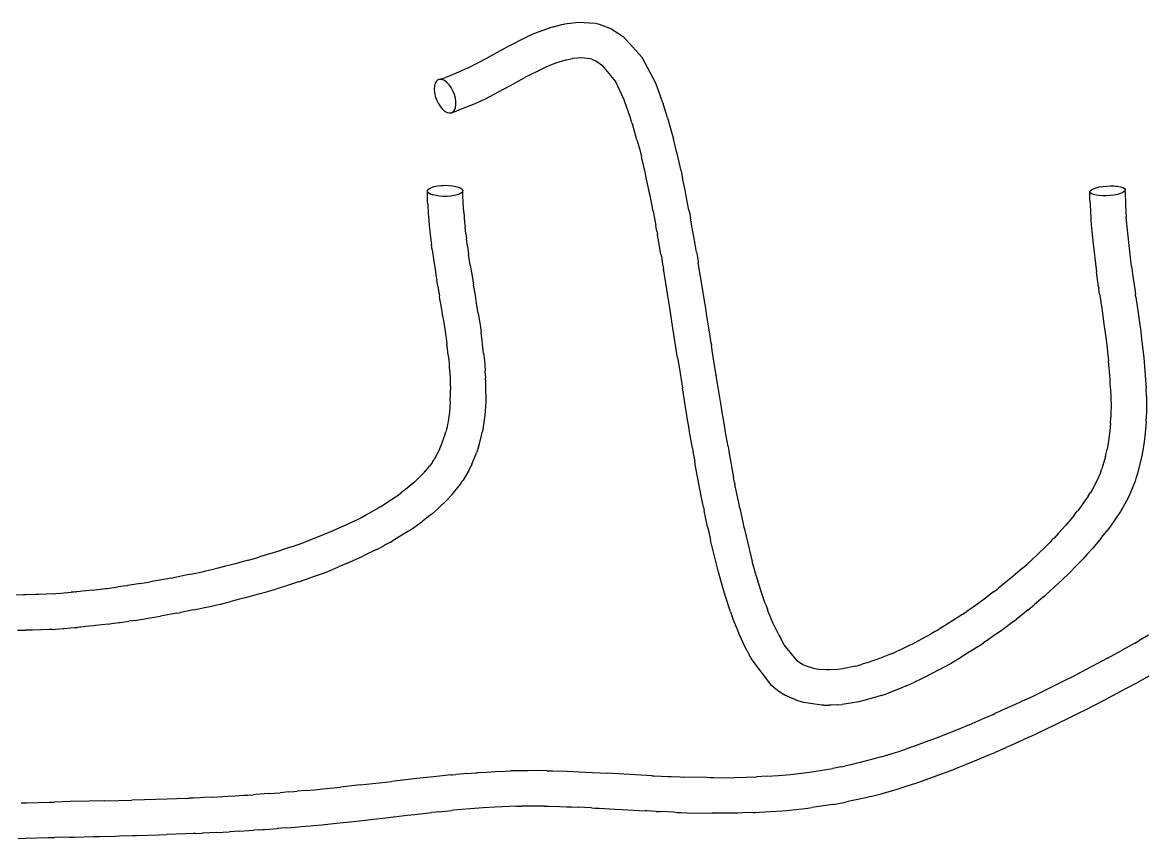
# Model space of a CAD drawing. Header units: millimetres. Extents: x -615 to -131, y -243 to 90.
# Drawn here: x -236.9 to -184.6, y 14 to 51.9 of the extents above; entities that cross this region are included whole.
import ezdxf

# ---------------------------------------------------------------- set-up
doc = ezdxf.new("R2010")
doc.units = ezdxf.units.MM
doc.layers.add('HIDDEN', color=8, linetype='Continuous')
doc.layers.add('VISIBLE', color=7, linetype='Continuous')

msp = doc.modelspace()

# ---------------------------------------------------------------- linework, layer by layer
at = {"layer": 'HIDDEN'}
for points in [[(-217.542, 49.26), (-217.59, 49.252)], [(-217.441, 49.25), (-217.542, 49.26)], [(-217.333, 49.204), (-217.441, 49.25)], [(-217.223, 49.124), (-217.333, 49.204)], [(-217.118, 49.014), (-217.223, 49.124)], [(-217.02, 48.879), (-217.118, 49.014)], [(-216.936, 48.726), (-217.02, 48.879)], [(-216.869, 48.561), (-216.936, 48.726)], [(-216.822, 48.392), (-216.869, 48.561)], [(-216.797, 48.227), (-216.822, 48.392)], [(-216.795, 48.075), (-216.797, 48.227)], [(-217.007, 47.709), (-216.927, 47.753)], [(-216.927, 47.753), (-216.862, 47.832)], [(-216.862, 47.832), (-216.817, 47.941)], [(-216.817, 47.941), (-216.795, 48.075)], [(-218.113, 44.033), (-218.125, 44.076)], [(-218.064, 43.98), (-218.113, 44.033)], [(-217.979, 43.932), (-218.064, 43.98)], [(-216.615, 43.939), (-216.729, 43.896)], [(-216.532, 43.989), (-216.615, 43.939)], [(-216.485, 44.043), (-216.532, 43.989)], [(-216.475, 44.084), (-216.485, 44.043)], [(-187.305, 43.986), (-187.324, 44.033)], [(-187.249, 43.943), (-187.305, 43.986)], [(-187.158, 43.905), (-187.249, 43.943)], [(-185.906, 43.956), (-186.043, 43.917)], [(-185.797, 44.001), (-185.906, 43.956)], [(-185.721, 44.05), (-185.797, 44.001)], [(-185.682, 44.101), (-185.721, 44.05)], [(-185.676, 44.127), (-185.682, 44.101)], [(-217.863, 43.89), (-217.979, 43.932)], [(-217.72, 43.857), (-217.863, 43.89)], [(-217.558, 43.835), (-217.72, 43.857)], [(-217.383, 43.824), (-217.558, 43.835)], [(-217.205, 43.825), (-217.383, 43.824)], [(-217.032, 43.838), (-217.205, 43.825)], [(-216.87, 43.862), (-217.032, 43.838)], [(-216.729, 43.896), (-216.87, 43.862)], [(-187.036, 43.876), (-187.158, 43.905)], [(-186.89, 43.857), (-187.036, 43.876)], [(-186.725, 43.848), (-186.89, 43.857)], [(-186.55, 43.85), (-186.725, 43.848)], [(-186.372, 43.862), (-186.55, 43.85)], [(-186.2, 43.885), (-186.372, 43.862)], [(-186.043, 43.917), (-186.2, 43.885)]]:
    msp.add_lwpolyline(points, dxfattribs=at)
at = {"layer": 'VISIBLE'}
for points in [[(-212.262, 51.711), (-211.874, 51.807)], [(-211.874, 51.807), (-211.787, 51.825)], [(-211.787, 51.825), (-211.756, 51.831)], [(-211.741, 51.834), (-211.756, 51.831)], [(-211.093, 51.905), (-211.741, 51.834)], [(-210.326, 51.852), (-211.093, 51.905)], [(-210.12, 51.806), (-210.326, 51.852)], [(-209.669, 51.649), (-210.12, 51.806)], [(-213.43, 51.263), (-214.496, 50.727)], [(-213.184, 51.374), (-213.43, 51.263)], [(-213.099, 51.41), (-213.184, 51.374)], [(-212.463, 51.65), (-213.099, 51.41)], [(-212.262, 51.711), (-212.463, 51.65)], [(-209.554, 51.594), (-209.669, 51.649)], [(-209.554, 51.594), (-209.025, 51.253)], [(-209.025, 51.253), (-208.135, 50.273)], [(-216.253, 49.788), (-215.394, 50.236)], [(-215.394, 50.236), (-215.14, 50.376)], [(-215.14, 50.376), (-214.888, 50.514)], [(-214.888, 50.514), (-214.496, 50.727)], [(-211.522, 50.201), (-211.391, 50.225)], [(-211.391, 50.225), (-211.38, 50.227)], [(-211.36, 50.23), (-211.38, 50.227)], [(-210.957, 50.263), (-211.36, 50.23)], [(-210.552, 50.219), (-210.957, 50.263)], [(-210.471, 50.197), (-210.552, 50.219)], [(-207.524, 49.114), (-208.135, 50.273)], [(-216.274, 49.778), (-216.598, 49.626)], [(-216.274, 49.778), (-216.253, 49.788)], [(-212.77, 49.756), (-213.593, 49.344)], [(-212.65, 49.811), (-212.77, 49.756)], [(-212.614, 49.827), (-212.65, 49.811)], [(-212.241, 49.983), (-212.614, 49.827)], [(-212.115, 50.03), (-212.241, 49.983)], [(-211.637, 50.175), (-212.115, 50.03)], [(-211.637, 50.175), (-211.522, 50.201)], [(-210.471, 50.197), (-210.277, 50.116)], [(-210.24, 50.096), (-210.277, 50.116)], [(-210.24, 50.096), (-209.985, 49.912)], [(-209.434, 49.252), (-209.985, 49.912)], [(-217.707, 49.172), (-217.763, 49.078)], [(-217.632, 49.234), (-217.707, 49.172)], [(-217.59, 49.252), (-217.632, 49.234)], [(-217.59, 49.252), (-217.268, 49.355)], [(-216.598, 49.626), (-217.268, 49.355)], [(-214.004, 49.122), (-213.593, 49.344)], [(-209.408, 49.209), (-209.434, 49.252)], [(-209.399, 49.194), (-209.408, 49.209)], [(-209.369, 49.144), (-209.399, 49.194)], [(-217.796, 48.956), (-217.807, 48.812)], [(-217.807, 48.812), (-217.794, 48.653)], [(-217.763, 49.078), (-217.796, 48.956)], [(-217.794, 48.653), (-217.778, 48.567)], [(-215.429, 48.36), (-214.588, 48.802)], [(-214.588, 48.802), (-214.254, 48.985)], [(-214.254, 48.985), (-214.004, 49.122)], [(-208.974, 48.306), (-209.369, 49.144)], [(-207.442, 48.908), (-207.524, 49.114)], [(-207.283, 48.474), (-207.442, 48.908)], [(-217.778, 48.567), (-217.757, 48.48)], [(-217.757, 48.48), (-217.699, 48.314)], [(-217.699, 48.314), (-217.623, 48.155)], [(-217.623, 48.155), (-217.532, 48.01)], [(-215.651, 48.252), (-215.956, 48.111)], [(-215.651, 48.252), (-215.586, 48.283)], [(-215.586, 48.283), (-215.429, 48.36)], [(-208.926, 48.179), (-208.974, 48.306)], [(-208.789, 47.791), (-208.926, 48.179)], [(-207.251, 48.383), (-207.283, 48.474)], [(-207.179, 48.169), (-207.251, 48.383)], [(-207.179, 48.169), (-207.164, 48.122)], [(-207.147, 48.072), (-207.164, 48.122)], [(-217.532, 48.01), (-217.429, 47.887)], [(-217.429, 47.887), (-217.321, 47.791)], [(-217.321, 47.791), (-217.211, 47.728)], [(-217.211, 47.728), (-217.106, 47.7)], [(-217.106, 47.7), (-217.007, 47.709)], [(-216.868, 47.754), (-217.007, 47.709)], [(-216.868, 47.754), (-216.755, 47.792)], [(-216.146, 48.028), (-216.755, 47.792)], [(-215.956, 48.111), (-216.146, 48.028)], [(-208.775, 47.749), (-208.789, 47.791)], [(-208.768, 47.727), (-208.775, 47.749)], [(-208.701, 47.527), (-208.768, 47.727)], [(-206.993, 47.584), (-207.147, 48.072)], [(-208.611, 47.245), (-208.701, 47.527)], [(-208.611, 47.245), (-208.575, 47.128)], [(-208.379, 46.458), (-208.575, 47.128)], [(-206.959, 47.471), (-206.993, 47.584)], [(-206.959, 47.471), (-206.741, 46.707)], [(-206.741, 46.707), (-206.685, 46.498)], [(-208.379, 46.458), (-208.269, 46.049)], [(-208.269, 46.049), (-208.171, 45.66)], [(-206.538, 45.916), (-206.685, 46.498)], [(-207.988, 44.883), (-208.171, 45.66)], [(-206.516, 45.821), (-206.538, 45.916)], [(-206.331, 45.013), (-206.516, 45.821)], [(-206.331, 45.013), (-206.31, 44.916)], [(-207.963, 44.768), (-207.988, 44.883)], [(-207.856, 44.27), (-207.963, 44.768)], [(-206.31, 44.916), (-206.255, 44.66)], [(-206.243, 44.601), (-206.255, 44.66)], [(-206.141, 44.107), (-206.243, 44.601)], [(-218.125, 44.076), (-218.124, 44.089)], [(-218.119, 43.742), (-218.125, 44.076)], [(-218.124, 44.089), (-218.097, 44.144)], [(-218.097, 44.144), (-218.032, 44.196)], [(-218.032, 44.196), (-217.933, 44.243)], [(-217.933, 44.243), (-217.804, 44.282)], [(-217.804, 44.282), (-217.652, 44.311)], [(-217.652, 44.311), (-217.485, 44.33)], [(-217.485, 44.33), (-217.394, 44.335)], [(-217.394, 44.335), (-217.302, 44.337)], [(-217.302, 44.337), (-217.126, 44.332)], [(-217.126, 44.332), (-216.958, 44.315)], [(-216.958, 44.315), (-216.805, 44.287)], [(-216.805, 44.287), (-216.674, 44.25)], [(-216.674, 44.25), (-216.573, 44.204)], [(-216.573, 44.204), (-216.506, 44.153)], [(-216.506, 44.153), (-216.476, 44.098)], [(-216.476, 44.098), (-216.475, 44.084)], [(-216.469, 43.774), (-216.475, 44.084)], [(-207.805, 44.028), (-207.856, 44.27)], [(-207.771, 43.861), (-207.805, 44.028)], [(-206.105, 43.929), (-206.141, 44.107)], [(-187.324, 44.033), (-187.304, 44.084)], [(-187.317, 43.628), (-187.324, 44.033)], [(-187.304, 44.084), (-187.246, 44.134)], [(-187.246, 44.134), (-187.154, 44.181)], [(-187.154, 44.181), (-187.031, 44.224)], [(-187.031, 44.224), (-186.883, 44.26)], [(-186.883, 44.26), (-186.717, 44.288)], [(-186.717, 44.288), (-186.541, 44.305)], [(-186.541, 44.305), (-186.363, 44.313)], [(-186.363, 44.313), (-186.193, 44.309)], [(-186.193, 44.309), (-186.109, 44.303)], [(-186.109, 44.303), (-186.031, 44.294)], [(-186.031, 44.294), (-185.898, 44.27)], [(-185.898, 44.27), (-185.792, 44.237)], [(-185.792, 44.237), (-185.718, 44.196)], [(-185.718, 44.196), (-185.681, 44.15)], [(-185.681, 44.15), (-185.676, 44.127)], [(-185.676, 44.037), (-185.676, 44.127)], [(-185.676, 44.037), (-185.662, 43.442)], [(-218.113, 43.558), (-218.119, 43.742)], [(-218.109, 43.476), (-218.113, 43.558)], [(-218.109, 43.476), (-218.083, 43.014)], [(-216.463, 43.611), (-216.469, 43.774)], [(-216.461, 43.544), (-216.463, 43.611)], [(-216.434, 43.088), (-216.461, 43.544)], [(-207.627, 43.135), (-207.771, 43.861)], [(-205.961, 43.189), (-206.105, 43.929)], [(-187.317, 43.628), (-187.299, 43.165)], [(-185.662, 43.442), (-185.648, 43.135)], [(-218.083, 43.014), (-218.06, 42.721)], [(-216.434, 43.088), (-216.416, 42.86)], [(-207.627, 43.135), (-207.594, 42.963)], [(-207.594, 42.963), (-207.502, 42.476)], [(-205.961, 43.189), (-205.939, 43.071)], [(-205.939, 43.071), (-205.892, 42.824)], [(-187.299, 43.165), (-187.275, 42.747)], [(-185.648, 43.135), (-185.646, 43.095)], [(-185.646, 43.095), (-185.632, 42.869)], [(-218.06, 42.721), (-218.038, 42.47)], [(-218.038, 42.47), (-218.012, 42.211)], [(-216.416, 42.86), (-216.393, 42.598)], [(-216.393, 42.598), (-216.373, 42.404)], [(-216.338, 42.09), (-216.373, 42.404)], [(-207.498, 42.453), (-207.502, 42.476)], [(-207.453, 42.207), (-207.498, 42.453)], [(-205.857, 42.632), (-205.892, 42.824)], [(-205.837, 42.525), (-205.857, 42.632)], [(-205.704, 41.775), (-205.837, 42.525)], [(-187.275, 42.747), (-187.257, 42.501)], [(-187.257, 42.501), (-187.244, 42.34)], [(-185.595, 42.396), (-185.632, 42.869)], [(-185.44, 40.987), (-185.595, 42.396)], [(-218.012, 42.211), (-217.981, 41.934)], [(-217.981, 41.934), (-217.962, 41.784)], [(-216.338, 42.09), (-216.324, 41.977)], [(-216.324, 41.977), (-216.307, 41.846)], [(-216.263, 41.516), (-216.307, 41.846)], [(-207.453, 42.207), (-207.427, 42.064)], [(-207.403, 41.931), (-207.427, 42.064)], [(-207.393, 41.873), (-207.403, 41.931)], [(-207.263, 41.13), (-207.393, 41.873)], [(-187.244, 42.34), (-187.234, 42.225)], [(-187.234, 42.225), (-187.187, 41.735)], [(-217.962, 41.784), (-217.94, 41.609)], [(-217.904, 41.337), (-217.94, 41.609)], [(-217.904, 41.337), (-217.828, 40.815)], [(-216.263, 41.516), (-216.207, 41.129)], [(-205.675, 41.609), (-205.704, 41.775)], [(-205.611, 41.234), (-205.675, 41.609)], [(-187.187, 41.735), (-187.014, 40.322)], [(-217.828, 40.815), (-217.766, 40.418)], [(-216.129, 40.629), (-216.207, 41.129)], [(-207.263, 41.13), (-207.245, 41.027)], [(-207.245, 41.027), (-207.185, 40.668)], [(-205.611, 41.234), (-205.6, 41.171)], [(-205.6, 41.171), (-205.569, 40.989)], [(-205.569, 40.989), (-205.535, 40.788)], [(-185.384, 40.56), (-185.44, 40.987)], [(-217.766, 40.418), (-217.711, 40.074)], [(-216.129, 40.629), (-216.087, 40.37)], [(-216.087, 40.37), (-216.06, 40.203)], [(-207.185, 40.668), (-207.151, 40.466)], [(-206.943, 39.196), (-207.151, 40.466)], [(-205.535, 40.788), (-205.527, 40.741)], [(-205.318, 39.464), (-205.527, 40.741)], [(-186.916, 39.622), (-187.014, 40.322)], [(-185.384, 40.56), (-185.357, 40.368)], [(-185.357, 40.368), (-185.336, 40.213)], [(-217.711, 40.074), (-217.689, 39.944)], [(-217.64, 39.653), (-217.689, 39.944)], [(-216.06, 40.203), (-216.012, 39.916)], [(-216.012, 39.916), (-215.974, 39.692)], [(-185.336, 40.213), (-185.236, 39.51)], [(-217.64, 39.653), (-217.603, 39.429)], [(-217.603, 39.429), (-217.566, 39.207)], [(-215.937, 39.469), (-215.974, 39.692)], [(-215.909, 39.305), (-215.937, 39.469)], [(-215.876, 39.107), (-215.909, 39.305)], [(-205.269, 39.156), (-205.318, 39.464)], [(-186.916, 39.622), (-186.905, 39.545)], [(-186.867, 39.275), (-186.905, 39.545)], [(-186.867, 39.275), (-186.833, 39.045)], [(-185.236, 39.51), (-185.203, 39.284)], [(-185.183, 39.145), (-185.203, 39.284)], [(-217.538, 39.043), (-217.566, 39.207)], [(-217.515, 38.904), (-217.538, 39.043)], [(-217.459, 38.567), (-217.515, 38.904)], [(-215.836, 38.863), (-215.876, 39.107)], [(-215.758, 38.381), (-215.836, 38.863)], [(-206.855, 38.649), (-206.943, 39.196)], [(-205.184, 38.623), (-205.269, 39.156)], [(-186.833, 39.045), (-186.809, 38.88)], [(-186.809, 38.88), (-186.789, 38.738)], [(-186.789, 38.738), (-186.723, 38.277)], [(-185.183, 39.145), (-185.163, 39.009)], [(-185.163, 39.009), (-185.151, 38.926)], [(-185.151, 38.926), (-185.094, 38.525)], [(-217.404, 38.228), (-217.459, 38.567)], [(-217.404, 38.228), (-217.331, 37.755)], [(-215.758, 38.381), (-215.703, 38.03)], [(-206.705, 37.698), (-206.855, 38.649)], [(-205.164, 38.498), (-205.184, 38.623)], [(-205.129, 38.276), (-205.164, 38.498)], [(-204.98, 37.327), (-205.129, 38.276)], [(-186.723, 38.277), (-186.667, 37.884)], [(-185.094, 38.525), (-185.061, 38.294)], [(-185.061, 38.294), (-185.029, 38.063)], [(-217.331, 37.755), (-217.301, 37.556)], [(-215.703, 38.03), (-215.661, 37.745)], [(-215.661, 37.745), (-215.646, 37.641)], [(-206.489, 36.321), (-206.705, 37.698)], [(-186.667, 37.884), (-186.613, 37.486)], [(-185.029, 38.063), (-184.974, 37.654)], [(-217.301, 37.556), (-217.281, 37.418)], [(-217.281, 37.418), (-217.255, 37.231)], [(-217.255, 37.231), (-217.218, 36.953)], [(-215.646, 37.641), (-215.626, 37.496)], [(-215.574, 37.107), (-215.626, 37.496)], [(-204.928, 36.995), (-204.98, 37.327)], [(-186.613, 37.486), (-186.555, 37.034)], [(-184.974, 37.654), (-184.915, 37.195)], [(-184.915, 37.195), (-184.817, 36.326)], [(-217.193, 36.756), (-217.218, 36.953)], [(-217.158, 36.449), (-217.193, 36.756)], [(-215.554, 36.947), (-215.574, 37.107)], [(-215.508, 36.54), (-215.554, 36.947)], [(-204.928, 36.995), (-204.916, 36.918)], [(-204.876, 36.667), (-204.916, 36.918)], [(-204.707, 35.592), (-204.876, 36.667)], [(-186.555, 37.034), (-186.457, 36.177)], [(-217.158, 36.449), (-217.118, 36.053)], [(-215.508, 36.54), (-215.474, 36.196)], [(-215.474, 36.196), (-215.456, 35.982)], [(-206.489, 36.321), (-206.436, 35.989)], [(-186.386, 35.348), (-186.457, 36.177)], [(-184.817, 36.326), (-184.709, 34.892)], [(-217.118, 36.053), (-217.104, 35.886)], [(-217.104, 35.886), (-217.083, 35.603)], [(-217.083, 35.603), (-217.071, 35.409)], [(-215.456, 35.982), (-215.437, 35.715)], [(-215.423, 35.479), (-215.437, 35.715)], [(-206.436, 35.989), (-206.264, 34.903)], [(-204.695, 35.519), (-204.707, 35.592)], [(-217.071, 35.409), (-217.066, 35.302)], [(-217.066, 35.302), (-217.059, 35.138)], [(-217.059, 35.138), (-217.052, 34.828)], [(-215.423, 35.479), (-215.418, 35.371)], [(-215.41, 35.199), (-215.418, 35.371)], [(-215.402, 34.835), (-215.41, 35.199)], [(-204.695, 35.519), (-204.692, 35.502)], [(-204.453, 34.017), (-204.692, 35.502)], [(-186.374, 35.179), (-186.386, 35.348)], [(-186.359, 34.899), (-186.374, 35.179)], [(-217.059, 34.31), (-217.051, 34.658)], [(-217.051, 34.658), (-217.052, 34.828)], [(-215.401, 34.643), (-215.409, 34.272)], [(-215.401, 34.643), (-215.402, 34.835)], [(-206.252, 34.828), (-206.264, 34.903)], [(-206.01, 33.34), (-206.252, 34.828)], [(-186.359, 34.899), (-186.343, 34.453)], [(-184.697, 34.52), (-184.709, 34.892)], [(-217.059, 34.31), (-217.079, 33.987)], [(-215.409, 34.272), (-215.435, 33.845)], [(-204.398, 33.682), (-204.453, 34.017)], [(-186.343, 34.453), (-186.339, 34.074)], [(-186.339, 34.074), (-186.342, 33.793)], [(-184.697, 34.52), (-184.692, 34.018)], [(-184.692, 34.018), (-184.693, 33.906)], [(-217.123, 33.58), (-217.159, 33.358)], [(-217.097, 33.795), (-217.123, 33.58)], [(-217.079, 33.987), (-217.097, 33.795)], [(-215.452, 33.658), (-215.495, 33.311)], [(-215.435, 33.845), (-215.452, 33.658)], [(-204.389, 33.624), (-204.398, 33.682)], [(-204.302, 33.103), (-204.389, 33.624)], [(-186.365, 33.27), (-186.349, 33.569)], [(-186.345, 33.683), (-186.349, 33.569)], [(-186.342, 33.793), (-186.345, 33.683)], [(-184.71, 33.352), (-184.703, 33.502)], [(-184.693, 33.906), (-184.703, 33.502)], [(-217.223, 33.043), (-217.266, 32.872)], [(-217.184, 33.222), (-217.223, 33.043)], [(-217.173, 33.28), (-217.184, 33.222)], [(-217.159, 33.358), (-217.173, 33.28)], [(-215.552, 32.971), (-215.574, 32.857)], [(-215.526, 33.113), (-215.552, 32.971)], [(-215.495, 33.311), (-215.526, 33.113)], [(-206.004, 33.303), (-206.01, 33.34)], [(-205.954, 33.001), (-206.004, 33.303)], [(-205.934, 32.882), (-205.954, 33.001)], [(-204.274, 32.942), (-204.302, 33.103)], [(-186.365, 33.27), (-186.393, 32.925)], [(-184.71, 33.352), (-184.749, 32.813)], [(-217.479, 32.236), (-217.322, 32.673)], [(-217.322, 32.673), (-217.266, 32.872)], [(-215.707, 32.317), (-215.605, 32.715)], [(-215.605, 32.715), (-215.574, 32.857)], [(-205.933, 32.874), (-205.934, 32.882)], [(-205.803, 32.116), (-205.933, 32.874)], [(-204.145, 32.195), (-204.274, 32.942)], [(-186.451, 32.458), (-186.488, 32.237)], [(-186.393, 32.925), (-186.451, 32.458)], [(-184.749, 32.813), (-184.794, 32.416)], [(-217.59, 31.99), (-217.756, 31.68)], [(-217.553, 32.067), (-217.59, 31.99)], [(-217.553, 32.067), (-217.479, 32.236)], [(-216.055, 31.375), (-215.831, 31.928)], [(-215.748, 32.181), (-215.831, 31.928)], [(-215.748, 32.181), (-215.707, 32.317)], [(-205.803, 32.116), (-205.776, 31.962)], [(-205.776, 31.962), (-205.695, 31.505)], [(-204.145, 32.195), (-204.128, 32.097)], [(-204.128, 32.097), (-204.088, 31.871)], [(-186.597, 31.725), (-186.52, 32.068)], [(-186.488, 32.237), (-186.52, 32.068)], [(-184.855, 32.014), (-184.93, 31.624)], [(-184.794, 32.416), (-184.855, 32.014)], [(-217.892, 31.467), (-218.024, 31.286)], [(-217.892, 31.467), (-217.874, 31.494)], [(-217.874, 31.494), (-217.797, 31.612)], [(-217.756, 31.68), (-217.797, 31.612)], [(-205.669, 31.356), (-205.695, 31.505)], [(-204.088, 31.871), (-203.884, 30.757)], [(-186.597, 31.725), (-186.768, 31.153)], [(-184.93, 31.624), (-185.119, 30.896)], [(-218.642, 30.619), (-218.253, 31.011)], [(-218.253, 31.011), (-218.09, 31.202)], [(-218.09, 31.202), (-218.024, 31.286)], [(-216.282, 30.933), (-216.466, 30.631)], [(-216.202, 31.079), (-216.282, 30.933)], [(-216.055, 31.375), (-216.202, 31.079)], [(-205.456, 30.214), (-205.669, 31.356)], [(-186.835, 30.971), (-187.012, 30.567)], [(-186.835, 30.971), (-186.768, 31.153)], [(-185.119, 30.896), (-185.179, 30.709)], [(-218.795, 30.481), (-219.135, 30.2)], [(-218.744, 30.526), (-218.795, 30.481)], [(-218.744, 30.526), (-218.642, 30.619)], [(-216.97, 29.971), (-216.644, 30.376)], [(-216.644, 30.376), (-216.59, 30.45)], [(-216.59, 30.45), (-216.5, 30.58)], [(-216.466, 30.631), (-216.5, 30.58)], [(-203.839, 30.522), (-203.884, 30.757)], [(-203.839, 30.522), (-203.823, 30.442)], [(-203.751, 30.069), (-203.823, 30.442)], [(-187.012, 30.567), (-187.215, 30.188)], [(-185.22, 30.591), (-185.434, 30.055)], [(-185.179, 30.709), (-185.22, 30.591)], [(-220.287, 29.408), (-219.603, 29.854)], [(-219.603, 29.854), (-219.536, 29.902)], [(-219.536, 29.902), (-219.327, 30.054)], [(-219.182, 30.164), (-219.327, 30.054)], [(-219.135, 30.2), (-219.182, 30.164)], [(-217.156, 29.767), (-217.031, 29.902)], [(-217.031, 29.902), (-216.97, 29.971)], [(-205.433, 30.096), (-205.456, 30.214)], [(-205.426, 30.056), (-205.433, 30.096)], [(-205.351, 29.674), (-205.426, 30.056)], [(-203.74, 30.014), (-203.751, 30.069)], [(-203.635, 29.499), (-203.74, 30.014)], [(-187.403, 29.884), (-187.809, 29.311)], [(-187.403, 29.884), (-187.291, 30.061)], [(-187.215, 30.188), (-187.291, 30.061)], [(-185.533, 29.843), (-185.79, 29.363)], [(-185.434, 30.055), (-185.533, 29.843)], [(-220.388, 29.347), (-220.879, 29.067)], [(-220.287, 29.408), (-220.388, 29.347)], [(-217.649, 29.291), (-217.923, 29.058)], [(-217.649, 29.291), (-217.156, 29.767)], [(-205.29, 29.373), (-205.351, 29.674)], [(-205.29, 29.373), (-205.257, 29.21)], [(-203.601, 29.335), (-203.635, 29.499)], [(-203.601, 29.335), (-203.445, 28.609)], [(-187.809, 29.311), (-187.888, 29.209)], [(-185.79, 29.363), (-185.836, 29.286)], [(-221.462, 28.763), (-221.218, 28.887)], [(-221.218, 28.887), (-220.949, 29.029)], [(-220.949, 29.029), (-220.913, 29.049)], [(-220.879, 29.067), (-220.913, 29.049)], [(-218.007, 28.989), (-218.305, 28.758)], [(-217.923, 29.058), (-218.007, 28.989)], [(-205.098, 28.46), (-205.257, 29.21)], [(-188.239, 28.774), (-188.456, 28.521)], [(-188.05, 29.003), (-188.239, 28.774)], [(-188.05, 29.003), (-188.002, 29.063)], [(-188.002, 29.063), (-187.907, 29.184)], [(-187.907, 29.184), (-187.888, 29.209)], [(-185.904, 29.173), (-186.368, 28.489)], [(-185.836, 29.286), (-185.904, 29.173)], [(-222.543, 28.263), (-223.31, 27.949)], [(-221.819, 28.59), (-222.543, 28.263)], [(-221.529, 28.73), (-221.819, 28.59)], [(-221.529, 28.73), (-221.462, 28.763)], [(-218.981, 28.282), (-219.768, 27.798)], [(-218.981, 28.282), (-218.867, 28.358)], [(-218.867, 28.358), (-218.366, 28.712)], [(-218.331, 28.738), (-218.366, 28.712)], [(-218.305, 28.758), (-218.331, 28.738)], [(-205.098, 28.46), (-205.061, 28.293)], [(-205.061, 28.293), (-204.96, 27.845)], [(-203.445, 28.609), (-203.421, 28.503)], [(-203.421, 28.503), (-203.372, 28.286)], [(-203.372, 28.286), (-203.02, 26.859)], [(-188.456, 28.521), (-188.778, 28.165)], [(-186.697, 28.058), (-186.541, 28.259)], [(-186.541, 28.259), (-186.531, 28.272)], [(-186.444, 28.386), (-186.531, 28.272)], [(-186.368, 28.489), (-186.444, 28.386)], [(-224.437, 27.536), (-223.824, 27.754)], [(-223.31, 27.949), (-223.824, 27.754)], [(-219.841, 27.757), (-220.116, 27.604)], [(-219.841, 27.757), (-219.768, 27.798)], [(-204.589, 26.356), (-204.96, 27.845)], [(-189.25, 27.673), (-189.111, 27.815)], [(-189.111, 27.815), (-189.055, 27.873)], [(-188.988, 27.942), (-189.055, 27.873)], [(-188.778, 28.165), (-188.988, 27.942)], [(-186.806, 27.923), (-187.18, 27.478)], [(-186.806, 27.923), (-186.697, 28.058)], [(-225.465, 27.201), (-225.554, 27.173)], [(-225.387, 27.225), (-225.465, 27.201)], [(-224.989, 27.351), (-225.387, 27.225)], [(-224.874, 27.389), (-224.989, 27.351)], [(-224.545, 27.499), (-224.874, 27.389)], [(-224.437, 27.536), (-224.545, 27.499)], [(-220.486, 27.408), (-221.118, 27.096)], [(-220.486, 27.408), (-220.45, 27.426)], [(-220.45, 27.426), (-220.155, 27.583)], [(-220.155, 27.583), (-220.116, 27.604)], [(-189.376, 27.547), (-189.745, 27.189)], [(-189.25, 27.673), (-189.376, 27.547)], [(-187.18, 27.478), (-187.441, 27.185)], [(-227.305, 26.682), (-227.514, 26.63)], [(-226.983, 26.766), (-227.305, 26.682)], [(-226.794, 26.817), (-226.983, 26.766)], [(-226.433, 26.916), (-226.794, 26.817)], [(-226.433, 26.916), (-226.055, 27.024)], [(-226.055, 27.024), (-225.923, 27.062)], [(-225.554, 27.173), (-225.923, 27.062)], [(-221.884, 26.751), (-222.252, 26.596)], [(-221.884, 26.751), (-221.118, 27.096)], [(-202.93, 26.531), (-203.02, 26.859)], [(-190.348, 26.636), (-190.257, 26.717)], [(-190.041, 26.912), (-190.257, 26.717)], [(-189.745, 27.189), (-190.041, 26.912)], [(-188.306, 26.288), (-187.907, 26.689)], [(-187.907, 26.689), (-187.782, 26.819)], [(-187.653, 26.955), (-187.782, 26.819)], [(-187.441, 27.185), (-187.653, 26.955)], [(-229.565, 26.167), (-229.702, 26.14)], [(-229.279, 26.226), (-229.565, 26.167)], [(-229.123, 26.258), (-229.279, 26.226)], [(-229.123, 26.258), (-228.522, 26.39)], [(-228.522, 26.39), (-228.418, 26.413)], [(-228.418, 26.413), (-228.011, 26.508)], [(-227.856, 26.545), (-228.011, 26.508)], [(-227.687, 26.587), (-227.856, 26.545)], [(-227.514, 26.63), (-227.687, 26.587)], [(-224.096, 25.909), (-223.326, 26.18)], [(-223.326, 26.18), (-222.956, 26.317)], [(-222.956, 26.317), (-222.682, 26.423)], [(-222.682, 26.423), (-222.252, 26.596)], [(-204.418, 25.744), (-204.589, 26.356)], [(-202.863, 26.292), (-202.93, 26.531)], [(-202.829, 26.177), (-202.863, 26.292)], [(-202.622, 25.502), (-202.829, 26.177)], [(-190.688, 26.339), (-190.976, 26.096)], [(-190.449, 26.546), (-190.688, 26.339)], [(-190.449, 26.546), (-190.348, 26.636)], [(-188.306, 26.288), (-188.603, 26.001)], [(-233.014, 25.602), (-232.494, 25.671)], [(-232.254, 25.704), (-232.494, 25.671)], [(-232.09, 25.728), (-232.254, 25.704)], [(-232.09, 25.728), (-232.068, 25.731)], [(-231.553, 25.809), (-232.068, 25.731)], [(-231.473, 25.822), (-231.553, 25.809)], [(-231.473, 25.822), (-231.005, 25.899)], [(-230.042, 26.073), (-231.005, 25.899)], [(-230.042, 26.073), (-229.95, 26.091)], [(-229.702, 26.14), (-229.95, 26.091)], [(-224.768, 25.689), (-224.976, 25.625)], [(-224.626, 25.735), (-224.768, 25.689)], [(-224.168, 25.885), (-224.626, 25.735)], [(-224.096, 25.909), (-224.168, 25.885)], [(-204.263, 25.23), (-204.418, 25.744)], [(-191.4, 25.75), (-191.566, 25.617)], [(-190.976, 26.096), (-191.4, 25.75)], [(-188.789, 25.826), (-189.371, 25.301)], [(-188.603, 26.001), (-188.789, 25.826)], [(-237.496, 25.321), (-236.88, 25.305)], [(-236.837, 25.304), (-236.88, 25.305)], [(-236.804, 25.304), (-236.837, 25.304)], [(-236.31, 25.312), (-236.804, 25.304)], [(-236.191, 25.316), (-236.31, 25.312)], [(-235.478, 25.355), (-236.191, 25.316)], [(-235.478, 25.355), (-235.397, 25.361)], [(-235.397, 25.361), (-235.171, 25.378)], [(-235.171, 25.378), (-234.689, 25.42)], [(-234.557, 25.433), (-234.689, 25.42)], [(-234.461, 25.442), (-234.557, 25.433)], [(-234.461, 25.442), (-234.445, 25.443)], [(-234.264, 25.464), (-234.445, 25.443)], [(-234.178, 25.47), (-234.264, 25.464)], [(-233.835, 25.506), (-234.178, 25.47)], [(-233.689, 25.522), (-233.835, 25.506)], [(-233.689, 25.522), (-233.097, 25.592)], [(-233.097, 25.592), (-233.014, 25.602)], [(-226.602, 25.16), (-226.852, 25.095)], [(-226.366, 25.223), (-226.602, 25.16)], [(-225.936, 25.342), (-226.366, 25.223)], [(-225.936, 25.342), (-225.611, 25.435)], [(-225.611, 25.435), (-225.38, 25.502)], [(-225.38, 25.502), (-225.174, 25.564)], [(-224.976, 25.625), (-225.174, 25.564)], [(-204.025, 24.51), (-204.263, 25.23)], [(-202.562, 25.32), (-202.622, 25.502)], [(-202.414, 24.893), (-202.562, 25.32)], [(-192.085, 25.219), (-192.257, 25.091)], [(-191.797, 25.438), (-192.085, 25.219)], [(-191.797, 25.438), (-191.733, 25.487)], [(-191.733, 25.487), (-191.566, 25.617)], [(-189.482, 25.204), (-189.909, 24.841)], [(-189.482, 25.204), (-189.371, 25.301)], [(-229.07, 24.584), (-229.58, 24.482)], [(-228.99, 24.6), (-229.07, 24.584)], [(-228.99, 24.6), (-228.416, 24.723)], [(-228.416, 24.723), (-228.226, 24.765)], [(-228.226, 24.765), (-227.916, 24.836)], [(-227.916, 24.836), (-227.75, 24.874)], [(-227.75, 24.874), (-227.393, 24.96)], [(-227.393, 24.96), (-227.306, 24.981)], [(-227.203, 25.007), (-227.306, 24.981)], [(-226.852, 25.095), (-227.203, 25.007)], [(-202.414, 24.893), (-202.392, 24.832)], [(-202.392, 24.832), (-202.317, 24.632)], [(-202.274, 24.522), (-202.317, 24.632)], [(-192.847, 24.667), (-193.043, 24.532)], [(-192.755, 24.732), (-192.847, 24.667)], [(-192.257, 25.091), (-192.755, 24.732)], [(-190.193, 24.607), (-190.539, 24.33)], [(-190.193, 24.607), (-189.909, 24.841)], [(-232.403, 24.018), (-232.008, 24.072)], [(-231.841, 24.096), (-232.008, 24.072)], [(-231.819, 24.1), (-231.841, 24.096)], [(-231.74, 24.111), (-231.819, 24.1)], [(-231.74, 24.111), (-230.731, 24.272)], [(-230.731, 24.272), (-230.529, 24.307)], [(-229.765, 24.447), (-230.529, 24.307)], [(-229.765, 24.447), (-229.655, 24.468)], [(-229.58, 24.482), (-229.655, 24.468)], [(-204.025, 24.51), (-203.946, 24.288)], [(-203.872, 24.089), (-203.946, 24.288)], [(-203.697, 23.646), (-203.872, 24.089)], [(-202.045, 23.973), (-202.274, 24.522)], [(-193.665, 24.12), (-193.791, 24.04)], [(-193.235, 24.402), (-193.665, 24.12)], [(-193.235, 24.402), (-193.189, 24.433)], [(-193.189, 24.433), (-193.07, 24.514)], [(-193.07, 24.514), (-193.043, 24.532)], [(-190.875, 24.069), (-191.391, 23.683)], [(-190.875, 24.069), (-190.753, 24.163)], [(-190.539, 24.33), (-190.753, 24.163)], [(-237.175, 23.659), (-236.832, 23.654)], [(-236.557, 23.656), (-236.832, 23.654)], [(-236.478, 23.657), (-236.557, 23.656)], [(-235.704, 23.687), (-236.478, 23.657)], [(-235.568, 23.695), (-235.704, 23.687)], [(-235.568, 23.695), (-235.065, 23.731)], [(-235.065, 23.731), (-235.029, 23.734)], [(-235.029, 23.734), (-234.529, 23.778)], [(-234.529, 23.778), (-234.395, 23.791)], [(-234.292, 23.801), (-234.395, 23.791)], [(-234.275, 23.802), (-234.292, 23.801)], [(-234.243, 23.805), (-234.275, 23.802)], [(-234.015, 23.829), (-234.243, 23.805)], [(-233.628, 23.869), (-234.015, 23.829)], [(-233.554, 23.877), (-233.628, 23.869)], [(-232.967, 23.946), (-233.554, 23.877)], [(-232.967, 23.946), (-232.804, 23.966)], [(-232.804, 23.966), (-232.467, 24.009)], [(-232.467, 24.009), (-232.403, 24.018)], [(-203.622, 23.467), (-203.697, 23.646)], [(-201.973, 23.816), (-202.045, 23.973)], [(-201.804, 23.471), (-201.973, 23.816)], [(-194.511, 23.601), (-194.707, 23.488)], [(-194.425, 23.652), (-194.511, 23.601)], [(-193.791, 24.04), (-194.425, 23.652)], [(-191.391, 23.683), (-191.818, 23.378)], [(-203.332, 22.843), (-203.622, 23.467)], [(-201.804, 23.471), (-201.779, 23.422)], [(-201.779, 23.422), (-201.713, 23.3)], [(-201.713, 23.3), (-201.695, 23.265)], [(-201.529, 22.978), (-201.695, 23.265)], [(-195.583, 23.015), (-195.754, 22.93)], [(-195.583, 23.015), (-194.961, 23.345)], [(-194.961, 23.345), (-194.869, 23.396)], [(-194.869, 23.396), (-194.707, 23.488)], [(-192.522, 22.899), (-192.27, 23.067)], [(-192.146, 23.151), (-192.27, 23.067)], [(-191.818, 23.378), (-192.146, 23.151)], [(-185.234, 23.057), (-185.854, 22.709)], [(-185.234, 23.057), (-185.045, 23.165)], [(-184.896, 23.25), (-185.045, 23.165)], [(-184.594, 23.425), (-184.896, 23.25)], [(-203.26, 22.702), (-203.332, 22.843)], [(-203.26, 22.702), (-203.164, 22.52)], [(-203.084, 22.375), (-203.164, 22.52)], [(-200.913, 22.217), (-201.529, 22.978)], [(-196.555, 22.562), (-197.181, 22.314)], [(-196.555, 22.562), (-196.439, 22.612)], [(-196.439, 22.612), (-196.28, 22.682)], [(-196.13, 22.751), (-196.28, 22.682)], [(-196.063, 22.782), (-196.13, 22.751)], [(-195.754, 22.93), (-196.063, 22.782)], [(-192.535, 22.891), (-193.208, 22.463)], [(-192.535, 22.891), (-192.522, 22.899)], [(-186.501, 22.355), (-185.854, 22.709)], [(-203.072, 22.355), (-203.084, 22.375)], [(-203.027, 22.276), (-203.072, 22.355)], [(-202.11, 21.078), (-203.027, 22.276)], [(-200.833, 22.156), (-200.913, 22.217)], [(-200.809, 22.138), (-200.833, 22.156)], [(-200.677, 22.058), (-200.809, 22.138)], [(-200.591, 22.016), (-200.677, 22.058)], [(-200.103, 21.866), (-200.591, 22.016)], [(-198.221, 21.989), (-198.823, 21.865)], [(-198.221, 21.989), (-198.096, 22.021)], [(-198.096, 22.021), (-197.906, 22.075)], [(-197.75, 22.122), (-197.906, 22.075)], [(-197.683, 22.143), (-197.75, 22.122)], [(-197.365, 22.249), (-197.683, 22.143)], [(-197.181, 22.314), (-197.365, 22.249)], [(-194.107, 21.936), (-193.762, 22.132)], [(-193.342, 22.381), (-193.762, 22.132)], [(-193.208, 22.463), (-193.342, 22.381)], [(-186.501, 22.355), (-187.961, 21.586)], [(-199.93, 21.839), (-200.103, 21.866)], [(-199.56, 21.813), (-199.93, 21.839)], [(-199.498, 21.812), (-199.56, 21.813)], [(-199.429, 21.813), (-199.498, 21.812)], [(-199.021, 21.839), (-199.429, 21.813)], [(-198.823, 21.865), (-199.021, 21.839)], [(-194.989, 21.471), (-195.179, 21.378)], [(-194.31, 21.824), (-194.989, 21.471)], [(-194.31, 21.824), (-194.107, 21.936)], [(-188.623, 21.251), (-187.961, 21.586)], [(-185.176, 21.2), (-184.562, 21.542)], [(-201.924, 20.917), (-202.11, 21.078)], [(-196.069, 20.98), (-196.781, 20.708)], [(-195.866, 21.066), (-196.069, 20.98)], [(-195.866, 21.066), (-195.512, 21.222)], [(-195.179, 21.378), (-195.512, 21.222)], [(-189.963, 20.598), (-188.623, 21.251)], [(-186.457, 20.509), (-185.649, 20.941)], [(-185.649, 20.941), (-185.176, 21.2)], [(-201.858, 20.866), (-201.924, 20.917)], [(-201.791, 20.816), (-201.858, 20.866)], [(-201.61, 20.697), (-201.791, 20.816)], [(-201.582, 20.68), (-201.61, 20.697)], [(-201.5, 20.632), (-201.582, 20.68)], [(-200.901, 20.373), (-201.5, 20.632)], [(-197.378, 20.514), (-197.828, 20.389)], [(-197.023, 20.626), (-197.378, 20.514)], [(-197.023, 20.626), (-196.781, 20.708)], [(-190.292, 20.442), (-190.82, 20.196)], [(-190.292, 20.442), (-189.963, 20.598)], [(-187.559, 19.94), (-186.627, 20.42)], [(-186.627, 20.42), (-186.457, 20.509)], [(-200.641, 20.299), (-200.901, 20.373)], [(-199.778, 20.173), (-200.641, 20.299)], [(-199.69, 20.169), (-199.778, 20.173)], [(-199.69, 20.169), (-199.445, 20.166)], [(-199.356, 20.167), (-199.445, 20.166)], [(-199.033, 20.184), (-199.356, 20.167)], [(-199.033, 20.184), (-198.845, 20.201)], [(-198.066, 20.333), (-198.845, 20.201)], [(-197.828, 20.389), (-198.066, 20.333)], [(-191.517, 19.879), (-191.742, 19.779)], [(-191.396, 19.934), (-191.517, 19.879)], [(-190.82, 20.196), (-191.396, 19.934)], [(-187.751, 19.843), (-187.559, 19.94)], [(-192.939, 19.258), (-192.23, 19.563)], [(-192.23, 19.563), (-192.048, 19.643)], [(-192.048, 19.643), (-191.825, 19.742)], [(-191.825, 19.742), (-191.742, 19.779)], [(-189.397, 19.041), (-188.282, 19.579)], [(-188.282, 19.579), (-187.751, 19.843)], [(-193.441, 19.048), (-194.234, 18.73)], [(-192.939, 19.258), (-193.441, 19.048)], [(-190.02, 18.749), (-189.821, 18.842)], [(-189.821, 18.842), (-189.657, 18.918)], [(-189.657, 18.918), (-189.397, 19.041)], [(-195.986, 18.095), (-194.234, 18.73)], [(-190.624, 18.473), (-191, 18.304)], [(-190.156, 18.687), (-190.624, 18.473)], [(-190.156, 18.687), (-190.02, 18.749)], [(-197.024, 17.772), (-196.91, 17.806)], [(-196.91, 17.806), (-196.469, 17.94)], [(-196.469, 17.94), (-196.251, 18.009)], [(-196.251, 18.009), (-195.986, 18.095)], [(-192.666, 17.584), (-191.936, 17.893)], [(-191.936, 17.893), (-191.733, 17.981)], [(-191.282, 18.178), (-191.733, 17.981)], [(-191.282, 18.178), (-191.207, 18.211)], [(-191.108, 18.256), (-191.207, 18.211)], [(-191, 18.304), (-191.108, 18.256)], [(-198.89, 17.309), (-199.269, 17.235)], [(-198.89, 17.309), (-198.736, 17.341)], [(-198.578, 17.375), (-198.736, 17.341)], [(-198.37, 17.422), (-198.578, 17.375)], [(-198.002, 17.509), (-198.37, 17.422)], [(-197.25, 17.708), (-198.002, 17.509)], [(-197.024, 17.772), (-197.25, 17.708)], [(-193.074, 17.417), (-193.623, 17.198)], [(-192.81, 17.525), (-193.074, 17.417)], [(-192.666, 17.584), (-192.81, 17.525)], [(-218.628, 16.764), (-219.771, 16.633)], [(-217.842, 16.85), (-218.628, 16.764)], [(-217.416, 16.893), (-217.842, 16.85)], [(-217.035, 16.93), (-217.416, 16.893)], [(-217.035, 16.93), (-216.95, 16.938)], [(-216.95, 16.938), (-216.794, 16.952)], [(-216.432, 16.984), (-216.794, 16.952)], [(-216.302, 16.995), (-216.432, 16.984)], [(-216.302, 16.995), (-215.877, 17.028)], [(-215.877, 17.028), (-215.789, 17.034)], [(-215.552, 17.05), (-215.789, 17.034)], [(-215.552, 17.05), (-214.972, 17.084)], [(-214.972, 17.084), (-214.507, 17.105)], [(-214.507, 17.105), (-214.242, 17.114)], [(-214.111, 17.118), (-214.242, 17.114)], [(-214.035, 17.12), (-214.111, 17.118)], [(-213.458, 17.129), (-214.035, 17.12)], [(-213.058, 17.13), (-213.458, 17.129)], [(-212.562, 17.125), (-213.058, 17.13)], [(-212.562, 17.125), (-212.301, 17.12)], [(-212.301, 17.12), (-211.623, 17.1)], [(-211.623, 17.1), (-210.792, 17.066)], [(-210.792, 17.066), (-209.745, 17.012)], [(-208.997, 16.969), (-209.745, 17.012)], [(-207.922, 16.908), (-208.997, 16.969)], [(-207.684, 16.896), (-207.922, 16.908)], [(-207.684, 16.896), (-207.576, 16.89)], [(-207.576, 16.89), (-206.93, 16.859)], [(-206.93, 16.859), (-206.787, 16.852)], [(-206.787, 16.852), (-206.374, 16.836)], [(-206.374, 16.836), (-206.217, 16.831)], [(-205.129, 16.805), (-206.217, 16.831)], [(-204.971, 16.803), (-205.129, 16.805)], [(-204.818, 16.802), (-204.971, 16.803)], [(-204.818, 16.802), (-203.845, 16.808)], [(-203.845, 16.808), (-203.303, 16.822)], [(-203.303, 16.822), (-202.823, 16.841)], [(-202.347, 16.867), (-202.823, 16.841)], [(-202.347, 16.867), (-201.797, 16.906)], [(-201.797, 16.906), (-201.244, 16.957)], [(-201.244, 16.957), (-200.352, 17.062)], [(-200.352, 17.062), (-199.269, 17.235)], [(-195.448, 16.536), (-193.623, 17.198)], [(-223.766, 16.207), (-223.378, 16.243)], [(-223.378, 16.243), (-222.986, 16.28)], [(-222.986, 16.28), (-222.168, 16.362)], [(-221.242, 16.463), (-222.168, 16.362)], [(-221.242, 16.463), (-219.771, 16.633)], [(-196.491, 16.21), (-196.193, 16.299)], [(-196.193, 16.299), (-195.866, 16.401)], [(-195.866, 16.401), (-195.519, 16.513)], [(-195.519, 16.513), (-195.448, 16.536)], [(-233.852, 15.71), (-234.737, 15.69)], [(-233.122, 15.727), (-233.852, 15.71)], [(-233.122, 15.727), (-231.858, 15.758)], [(-231.28, 15.774), (-231.858, 15.758)], [(-230.229, 15.807), (-231.28, 15.774)], [(-229.324, 15.842), (-230.229, 15.807)], [(-229.324, 15.842), (-229.213, 15.846)], [(-229.003, 15.855), (-229.213, 15.846)], [(-228.682, 15.87), (-229.003, 15.855)], [(-228.481, 15.88), (-228.682, 15.87)], [(-228.104, 15.899), (-228.481, 15.88)], [(-228.104, 15.899), (-227.395, 15.938)], [(-227.395, 15.938), (-227.057, 15.958)], [(-227.057, 15.958), (-226.65, 15.984)], [(-226.65, 15.984), (-226.464, 15.996)], [(-226.464, 15.996), (-226.219, 16.012)], [(-226.098, 16.021), (-226.219, 16.012)], [(-225.503, 16.064), (-226.098, 16.021)], [(-225.503, 16.064), (-224.971, 16.105)], [(-224.558, 16.138), (-224.971, 16.105)], [(-224.558, 16.138), (-224.332, 16.157)], [(-224.332, 16.157), (-224.173, 16.171)], [(-223.766, 16.207), (-224.173, 16.171)], [(-198.556, 15.694), (-198.681, 15.669)], [(-198.419, 15.722), (-198.556, 15.694)], [(-197.746, 15.874), (-198.419, 15.722)], [(-197.529, 15.927), (-197.746, 15.874)], [(-197.529, 15.927), (-197.083, 16.043)], [(-197.083, 16.043), (-196.491, 16.21)], [(-237.017, 15.63), (-236.853, 15.635)], [(-236.853, 15.635), (-236.742, 15.637)], [(-236.742, 15.637), (-235.697, 15.666)], [(-235.697, 15.666), (-235.564, 15.67)], [(-235.564, 15.67), (-235.454, 15.672)], [(-234.737, 15.69), (-235.454, 15.672)], [(-218.706, 15.096), (-217.928, 15.182)], [(-217.694, 15.207), (-217.928, 15.182)], [(-217.612, 15.216), (-217.694, 15.207)], [(-217.612, 15.216), (-216.989, 15.278)], [(-216.904, 15.286), (-216.989, 15.278)], [(-216.127, 15.354), (-216.904, 15.286)], [(-215.529, 15.399), (-216.127, 15.354)], [(-214.989, 15.432), (-215.529, 15.399)], [(-213.981, 15.472), (-214.989, 15.432)], [(-213.981, 15.472), (-213.868, 15.474)], [(-213.868, 15.474), (-213.766, 15.476)], [(-213.366, 15.48), (-213.766, 15.476)], [(-213.166, 15.481), (-213.366, 15.48)], [(-212.917, 15.48), (-213.166, 15.481)], [(-212.674, 15.477), (-212.917, 15.48)], [(-212.674, 15.477), (-212.499, 15.474)], [(-212.499, 15.474), (-211.971, 15.462)], [(-211.971, 15.462), (-211.655, 15.451)], [(-211.655, 15.451), (-211.406, 15.442)], [(-211.406, 15.442), (-211.109, 15.43)], [(-210.501, 15.401), (-211.109, 15.43)], [(-210.501, 15.401), (-210.345, 15.393)], [(-210.345, 15.393), (-210.13, 15.382)], [(-210.13, 15.382), (-209.405, 15.341)], [(-209.405, 15.341), (-209.069, 15.322)], [(-209.069, 15.322), (-207.993, 15.261)], [(-207.925, 15.257), (-207.993, 15.261)], [(-207.484, 15.234), (-207.925, 15.257)], [(-207.484, 15.234), (-207.297, 15.225)], [(-206.638, 15.196), (-207.297, 15.225)], [(-206.638, 15.196), (-206.528, 15.192)], [(-206.528, 15.192), (-206.317, 15.184)], [(-206.317, 15.184), (-206.029, 15.175)], [(-206.029, 15.175), (-204.883, 15.154)], [(-202.98, 15.184), (-203.479, 15.167)], [(-202.98, 15.184), (-202.863, 15.188)], [(-202.863, 15.188), (-202.688, 15.197)], [(-202.688, 15.197), (-202.189, 15.225)], [(-202.189, 15.225), (-201.612, 15.267)], [(-201.612, 15.267), (-201.412, 15.284)], [(-201.412, 15.284), (-201.28, 15.296)], [(-201.28, 15.296), (-200.701, 15.356)], [(-200.701, 15.356), (-200.442, 15.387)], [(-200.442, 15.387), (-200.252, 15.412)], [(-199.274, 15.559), (-200.252, 15.412)], [(-199.274, 15.559), (-199.089, 15.592)], [(-199.089, 15.592), (-198.681, 15.669)], [(-222.888, 14.633), (-222.495, 14.671)], [(-222.495, 14.671), (-222.356, 14.685)], [(-222.356, 14.685), (-221.556, 14.769)], [(-221.556, 14.769), (-221.427, 14.783)], [(-221.427, 14.783), (-220.486, 14.889)], [(-220.486, 14.889), (-220.192, 14.923)], [(-220.192, 14.923), (-219.059, 15.055)], [(-219.059, 15.055), (-218.706, 15.096)], [(-204.72, 15.153), (-204.883, 15.154)], [(-203.873, 15.158), (-204.72, 15.153)], [(-203.709, 15.161), (-203.873, 15.158)], [(-203.479, 15.167), (-203.709, 15.161)], [(-231.651, 14.114), (-230.588, 14.145)], [(-230.588, 14.145), (-230.255, 14.156)], [(-229.367, 14.189), (-230.255, 14.156)], [(-228.994, 14.205), (-229.367, 14.189)], [(-228.904, 14.209), (-228.994, 14.205)], [(-228.904, 14.209), (-228.601, 14.223)], [(-228.239, 14.241), (-228.601, 14.223)], [(-227.946, 14.256), (-228.239, 14.241)], [(-227.946, 14.256), (-227.329, 14.29)], [(-226.882, 14.317), (-227.329, 14.29)], [(-226.882, 14.317), (-226.654, 14.331)], [(-226.654, 14.331), (-226.191, 14.361)], [(-225.941, 14.379), (-226.191, 14.361)], [(-225.941, 14.379), (-225.796, 14.389)], [(-225.796, 14.389), (-225.699, 14.396)], [(-225.699, 14.396), (-225.091, 14.441)], [(-225.052, 14.444), (-225.091, 14.441)], [(-224.911, 14.455), (-225.052, 14.444)], [(-224.68, 14.474), (-224.911, 14.455)], [(-224.68, 14.474), (-224.268, 14.508)], [(-224.268, 14.508), (-224.122, 14.52)], [(-224.122, 14.52), (-223.974, 14.533)], [(-223.974, 14.533), (-223.564, 14.569)], [(-223.564, 14.569), (-223.422, 14.582)], [(-223.422, 14.582), (-223.029, 14.619)], [(-223.029, 14.619), (-222.888, 14.633)], [(-237.15, 13.976), (-236.805, 13.986)], [(-236.805, 13.986), (-235.772, 14.015)], [(-235.772, 14.015), (-235.455, 14.023)], [(-234.742, 14.04), (-235.455, 14.023)], [(-234.742, 14.04), (-234.528, 14.045)], [(-234.528, 14.045), (-233.644, 14.065)], [(-233.644, 14.065), (-233.367, 14.071)], [(-233.367, 14.071), (-232.644, 14.088)], [(-232.644, 14.088), (-232.417, 14.094)], [(-232.417, 14.094), (-231.834, 14.109)], [(-231.834, 14.109), (-231.651, 14.114)]]:
    msp.add_lwpolyline(points, dxfattribs=at)

doc.saveas('drawing.dxf')
